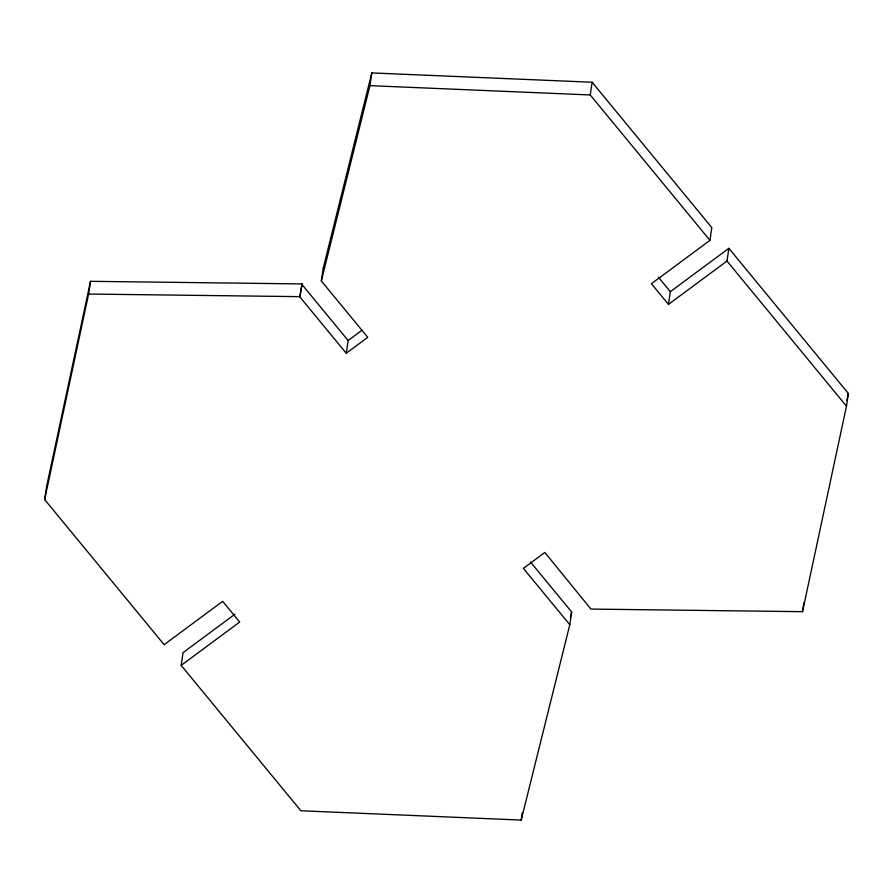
<?xml version="1.0" encoding="UTF-8"?>
<svg xmlns="http://www.w3.org/2000/svg" width="893" height="893" viewBox="0 0 893 893"><rect width="100%" height="100%" fill="white"/><g stroke="black" fill="none" stroke-linecap="round" stroke-linejoin="round"><path stroke-width="1.34" d="M323.21 268.246L371.812 72.925L592.126 82.245L711.821 227.626L709.946 240.351L651.421 283.706L668.466 304.401L670.342 291.676L728.867 248.321L848.35 393.445L846.475 406.17L802.517 611.672L590.909 609.071L544.853 552.454L523.365 568.372L569.801 624.709L521.188 820.075L300.874 810.755L181.179 665.374L239.692 622.019L222.658 601.324L164.133 644.679L44.65 499.555L46.525 486.83L90.494 281.317L302.057 283.929L299.847 296.9L346.261 353.26L367.749 337.342L321.335 280.971L323.221 268.246M44.65 499.555L88.608 294.043L90.494 281.317M181.179 665.374L183.054 652.649L234.948 614.205M299.847 296.9L302.057 283.929M321.324 280.982L369.936 85.65L371.812 72.925M346.261 353.26L348.136 340.534L362.1 330.187M709.946 240.351L590.251 94.971L592.126 82.245M521.188 820.075L522.316 812.44M569.767 624.732L571.676 611.984L530.498 562.032M668.466 304.401L726.991 261.046L728.867 248.321M802.517 611.672L803.834 602.764M846.899 400.243L848.35 393.445M570.337 617.376L571.676 611.984M88.608 294.043L300.182 296.655M369.936 85.65L590.251 94.971M726.991 261.046L846.475 406.17M658.42 277.187L670.342 291.676M301.722 284.175L348.136 340.534"/></g></svg>
